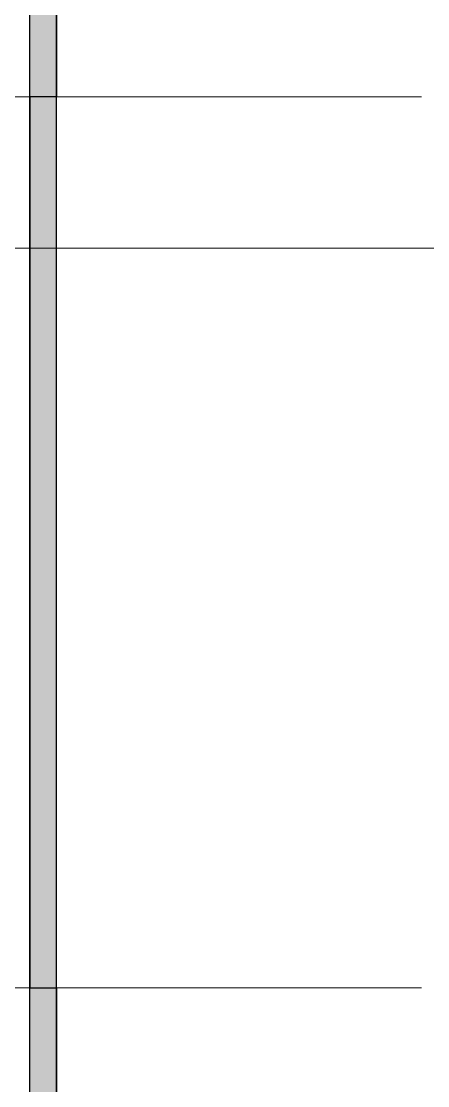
# Model space of a CAD drawing. Header units: millimetres. Extents: x 4739419 to 5837985, y 2291271 to 3446271.
# Drawn here: x 5042617 to 5047182, y 2392992 to 2404939 of the extents above; entities that cross this region are included whole.
import ezdxf

# ---------------------------------------------------------------- set-up
doc = ezdxf.new("R2010")
doc.units = ezdxf.units.MM
doc.layers.get('0').update_dxf_attribs({"color": 255})
doc.layers.add('XR-평면도$0$!!파라펫', color=9, linetype='Continuous')
doc.layers.add('XR-평면도$0$A-CNTL', color=9, linetype='Continuous', lineweight=15)
doc.layers.add('XR-평면도$0$A-ELEV-LIN2', color=9, linetype='Continuous', lineweight=25)

# ---------------------------------------------------------------- blocks, each defined once
blk = doc.blocks.new('XR-평면도$0$RAMP_올라감(기준층) (210411)')
at = {"layer": 'XR-평면도$0$A-CNTL', "ltscale": 300}
for points in [[(-25700, -5000), (25700, -5000)], [(-25700, -15000), (25700, -15000)]]:
    blk.add_lwpolyline(points, dxfattribs=at)
at = {"layer": 'XR-평면도$0$A-ELEV-LIN2'}
blk.add_line((-21300, 15000), (-21300, -36200), dxfattribs=at)
blk.add_lwpolyline([(21600, 15000), (21600, 15013), (21273, 18751), (20298, 22388), (18707, 25801), (16547, 28885), (13885, 31547), (10801, 33707), (7388, 35298), (3751, 36273), (0, 36601), (-3751, 36273), (-7388, 35298), (-10801, 33707), (-13885, 31547), (-16547, 28885), (-18707, 25801), (-20298, 22388), (-21273, 18751), (-21600, 15013), (-21600, -36200)], dxfattribs=at)
blk = doc.blocks.new('XR-평면도$0$중심선(210216)')
at = {"layer": 'XR-평면도$0$A-CNTL', "ltscale": 300}
blk.add_lwpolyline([(-10000, 66000), (186000, 66000)], dxfattribs=at)
blk = doc.blocks.new('XR-평면도$0$3층진입램프 파라펫')
at = {"layer": 'XR-평면도$0$!!파라펫'}
h = blk.add_hatch(color=9, dxfattribs=at)
h.dxf.hatch_style = 1
h.paths.add_polyline_path([(661580, 1271057), (661280, 1271057), (661280, 1260357), (661580, 1260357)])
h = blk.add_hatch(color=9, dxfattribs=at)
h.dxf.hatch_style = 1
h.paths.add_polyline_path([(661580, 1260357), (661280, 1260357), (661280, 1250357), (661580, 1250357)])
h = blk.add_hatch(color=9, dxfattribs=at)
h.dxf.hatch_style = 1
h.paths.add_polyline_path([(661580, 1250357), (661280, 1250357), (661280, 1240357), (661580, 1240357)])
for points in [[(661280, 1271057), (661580, 1271057), (661580, 1260357), (661280, 1260357)], [(661280, 1250357), (661580, 1250357), (661580, 1260357), (661280, 1260357)], [(661280, 1250357), (661580, 1250357), (661580, 1240357), (661280, 1240357)]]:
    blk.add_lwpolyline(points, close=True, dxfattribs=at)

msp = doc.modelspace()

# ---------------------------------------------------------------- block references
at = {"rotation": 180}
msp.add_blockref('XR-평면도$0$RAMP_올라감(기준층) (210411)', (5021411.8, 2389091.2), dxfattribs=at)
msp.add_blockref('XR-평면도$0$3층진입램프 파라펫', (4381432.1, 1143734.3))
msp.add_blockref('XR-평면도$0$3층진입램프 파라펫', (4381432.1, 1143734.3))
msp.add_blockref('XR-평면도$0$3층진입램프 파라펫', (4381432.1, 1143734.3))
at = {"layer": 'XR-평면도$0$A-CNTL'}
msp.add_blockref('XR-평면도$0$중심선(210216)', (4866111.8, 2336391.2), dxfattribs=at)

doc.saveas('drawing.dxf')
